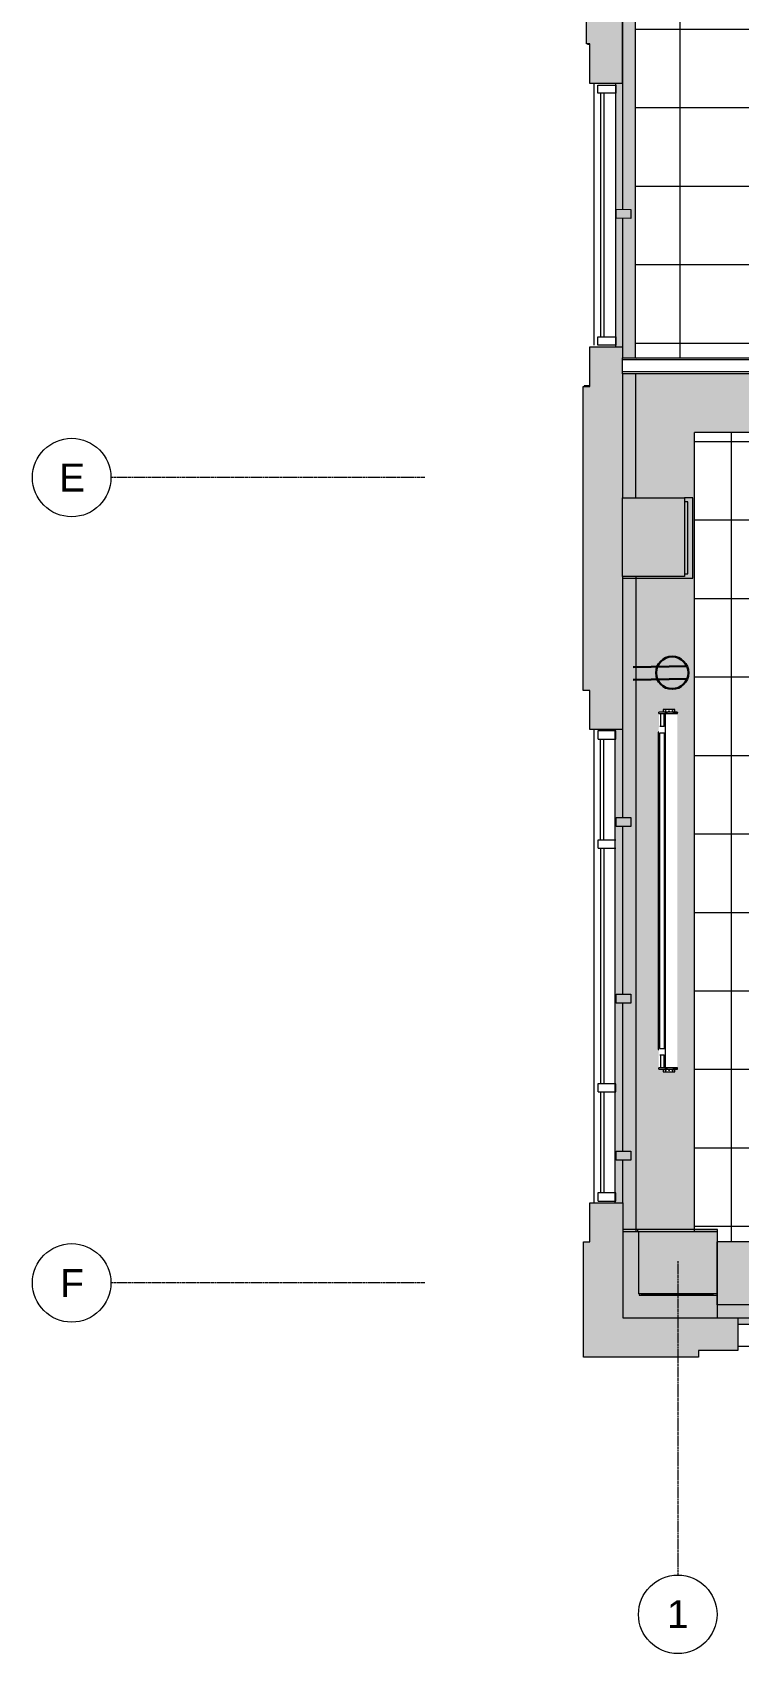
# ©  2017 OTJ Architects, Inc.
# Model space of a CAD drawing. Header units: inches. Extents: x -24 to 3083, y 122 to 13691.
# Drawn here: x 389.3 to 605.2, y 12012.5 to 12508.3 of the extents above; entities that cross this region are included whole.
import ezdxf

# ---------------------------------------------------------------- set-up
doc = ezdxf.new("R2010")
doc.units = ezdxf.units.IN
doc.header["$MEASUREMENT"] = 0
doc.linetypes.add('X2$0$Grid Line 1_2_', pattern=[0.875, 0.5, -0.125, 0.125, -0.125])
for name, color, linetype, lineweight in [('X2$0$A-ANNO-NOTE', 131, 'Continuous', 9), ('X2$0$A-CLNG', 13, 'Continuous', 13), ('X2$0$A-CLNG-PATT', 13, 'Continuous', 13), ('X2$0$A-Cols-Extr', 7, 'Continuous', 9), ('X2$0$A-GLAZ', 151, 'Continuous', 13), ('X2$0$A-WALL', 113, 'Continuous', 13), ('X2$0$A-Wall-Extr', 7, 'Continuous', 9), ('X2$0$A-WALL-PATT', 111, 'Continuous', 13), ('X2$0$E-ELEC-FIXT', 91, 'Continuous', 9), ('X2$0$I-WALL', 2, 'Continuous', 9), ('X2$0$Plaza America_Tower 1_2nd Floor -REVIT_dwg', 8, 'Continuous', 9), ('X2$0$Q-SPCQ', 91, 'Continuous', 9), ('X2$0$S-COLS', 52, 'Continuous', 13), ('X2$0$S-GRID', 1, 'Continuous', 9), ('X2$0$S-GRID-IDEN', 1, 'Continuous', 9)]:
    doc.layers.add(name, color=color, linetype=linetype, lineweight=lineweight)
doc.styles.add('X2$0$Swis721 Lt BT', font='swissl.ttf', dxfattribs={"height": 8.514638})
pattern_1 = [(0, (0, 0), (30.72, 7.68), [1.267, -21.773, 1.267, -21.773, -122.88]), (0, (0, 0), (30.72, 7.68), [-46.08, 1.267, -44.813, 1.267, -21.773, -53.76]), (0, (0, 0), (30.72, 7.68), [-115.2, 1.267, -14.093, 1.267, -37.133]), (120, (11.52, 3.84), (-22.0110751, 22.7643004), [1.267, -21.773, 1.267, -21.773, -122.88]), (120, (11.52, 3.84), (-22.0110751, 22.7643004), [-46.08, 1.267, -44.813, 1.267, -21.773, -53.76]), (120, (11.52, 3.84), (-22.0110751, 22.7643004), [-115.2, 1.267, -14.093, 1.267, -37.133]), (240, (15.36, 19.2), (-8.7089249, -30.4443004), [1.267, -21.773, 1.267, -21.773, -122.88]), (240, (15.36, 19.2), (-8.7089249, -30.4443004), [-46.08, 1.267, -44.813, 1.267, -21.773, -53.76]), (240, (15.36, 19.2), (-8.7089249, -30.4443004), [-115.2, 1.267, -14.093, 1.267, -37.133])]

# ---------------------------------------------------------------- blocks, each defined once
blk = doc.blocks.new('X2$0$PS - Duplex - Duplex-4172790-FIRST FLOOR')
at = {"layer": 'X2$0$E-ELEC-FIXT'}
for p, q in [((1.375, 2.25), (-1.375, 2.25)), ((-1.375, 2.25), (-1.375, -2.25)), ((1.375, -2.25), (1.375, 2.25)), ((-1.375, -2.25), (1.375, -2.25))]:
    blk.add_line(p, q, dxfattribs=at)
blk = doc.blocks.new('X2$0$Plaza America_Tower 1_2nd Floor -REVIT_dwg-5250115-FIRST FLOOR')
at = {"layer": 'X2$0$A-Cols-Extr', "color": 253}
for p, q in [((25511.32, 12341.42), (25532.8, 12341.42)), ((25530.31, 12342.76), (25531.31, 12342.76))]:
    blk.add_line(p, q, dxfattribs=at)
at = {"layer": 'X2$0$A-Cols-Extr', "color": 253, "flags": 128}
for points in [[(25532.8, 12341.42), (25532.8, 12365.92), (25530.31, 12365.92)], [(25531.31, 12342.76), (25531.31, 12364.76), (25530.31, 12364.76)], [(25540.41, 12142.26), (25515.91, 12142.26), (25515.91, 12141.56)], [(25540.29, 12120.78), (25540.41, 12120.78), (25540.41, 12142.26)], [(25517.07, 12122.56), (25517.07, 12122.27), (25539.07, 12122.27), (25539.07, 12122.56)]]:
    blk.add_lwpolyline(points, dxfattribs=at)
at = {"layer": 'X2$0$A-GLAZ', "color": 253, "lineweight": 9}
for p, q in [((25502.57, 12492.67), (25502.57, 12412.67)), ((25504.57, 12489.67), (25504.57, 12415.17)), ((25505.57, 12489.67), (25505.57, 12415.17)), ((25511.32, 12492.67), (25511.32, 12454.18)), ((25511.32, 12451.43), (25511.32, 12412.17)), ((25502.57, 12295.17), (25502.57, 12150.42)), ((25504.57, 12261.29), (25504.57, 12292.17)), ((25505.57, 12261.29), (25505.57, 12292.17)), ((25511.38, 12214.18), (25511.38, 12265.43)), ((25503.89, 12258.79), (25509.32, 12258.79)), ((25504.57, 12258.79), (25504.57, 12186.79)), ((25505.57, 12258.79), (25505.57, 12186.79)), ((25511.38, 12166.18), (25511.38, 12211.43)), ((25504.57, 12184.29), (25504.57, 12153.42)), ((25505.57, 12184.29), (25505.57, 12153.42)), ((25511.38, 12150.42), (25511.38, 12163.43)), ((25546.57, 12115.17), (25594.58, 12115.17)), ((25691.32, 12106.42), (25546.57, 12106.42))]:
    blk.add_line(p, q, dxfattribs=at)
at = {"layer": 'X2$0$A-GLAZ', "color": 253, "lineweight": 9, "flags": 128}
for points in [[(25509.32, 12489.67), (25503.82, 12489.67), (25503.82, 12492.17), (25509.32, 12492.17)], [(25503.82, 12412.67), (25503.82, 12415.17), (25509.32, 12415.17), (25509.32, 12412.67)]]:
    blk.add_lwpolyline(points, close=True, dxfattribs=at)
for points in [[(25511.38, 12268.18), (25511.38, 12295.17), (25511.32, 12295.17)], [(25503.89, 12292.17), (25509.32, 12292.17), (25509.32, 12294.67), (25503.82, 12294.67), (25503.82, 12292.17)], [(25509.32, 12261.29), (25503.82, 12261.29), (25503.82, 12258.79)], [(25503.89, 12184.29), (25509.32, 12184.29), (25509.32, 12186.79), (25503.82, 12186.79), (25503.82, 12184.29)], [(25503.89, 12150.92), (25509.32, 12150.92), (25509.32, 12153.42), (25503.82, 12153.42), (25503.82, 12150.92)]]:
    blk.add_lwpolyline(points, dxfattribs=at)
at = {"layer": 'X2$0$A-Wall-Extr', "color": 253}
blk.add_line((25511.32, 12492.67), (25511.32, 12552.67), dxfattribs=at)
at = {"layer": 'X2$0$A-Wall-Extr', "color": 253, "flags": 128}
for points in [[(25501.32, 12504.67), (25500.58, 12504.67), (25500.58, 12504.83)], [(25500.58, 12504.83), (25500.58, 12504.67), (25501.32, 12504.67)], [(25501.32, 12400.17), (25499.57, 12400.17), (25499.57, 12400.01)], [(25501.32, 12400.17), (25499.57, 12400.17), (25499.57, 12400.01)], [(25511.32, 12341.42), (25532.8, 12341.42), (25532.8, 12365.92), (25530.31, 12365.92)], [(25540.41, 12115.17), (25540.41, 12142.26), (25511.38, 12142.26)], [(25540.41, 12115.17), (25540.41, 12142.26), (25511.38, 12142.26)]]:
    blk.add_lwpolyline(points, dxfattribs=at)
blk = doc.blocks.new('X2$0$Concrete-Rectangular-Column - 19 X 24-5195709-FIRST FLOOR')
at = {"layer": 'X2$0$S-COLS', "lineweight": 9}
blk.add_hatch(color=7, dxfattribs=at).paths.add_polyline_path([(-5.74, -12), (9.5, -12), (9.5, 12), (-9.5, 12), (-9.5, -12)], flags=0)
at = {"layer": 'X2$0$S-COLS', "color": 8, "lineweight": 20}
for p, q in [((-9.5, 12), (9.5, 12)), ((-9.5, -12), (-9.5, 12)), ((9.5, 12), (9.5, -12)), ((9.5, -12), (-9.5, -12))]:
    blk.add_line(p, q, dxfattribs=at)
blk = doc.blocks.new('X2$0$ElectricScreen_Contour-Electrol_HDTV-Format_Dalite - Parametric-V7-FIRST FLOOR')
at = {"layer": 'X2$0$Q-SPCQ'}
for p, q in [((-64.96, 0.93), (-64.96, 0.93)), ((-64.96, 0.76), (-64.96, 0.75)), ((-64.96, 0.75), (-64.96, -0.9)), ((-64.89, 1), (-64.58, 1)), ((-64.58, -1.15), (-64.58, 1)), ((-60.58, 0.48), (-64.58, 0.48)), ((-64.58, 0.33), (-60.58, 0.33)), ((-60.58, 0.69), (-60.58, -0.69)), ((-58.93, 1.13), (-58.93, 0.93)), ((38.16, 1.13), (-58.93, 1.13)), ((37.82, 0.73), (-58.58, 0.73)), ((-58.58, 0.73), (-58.58, -0.73)), ((37.82, -0.73), (37.82, 0.73)), ((38.16, 0.93), (38.16, 1.13)), ((39.82, -0.69), (39.82, 0.69)), ((43.82, 0.48), (39.82, 0.48)), ((39.82, 0.33), (43.82, 0.33)), ((43.82, 1), (43.82, -1.15)), ((43.82, 1), (44.13, 1)), ((44.2, -0.9), (44.2, 0.75)), ((-65.77, -0.33), (-65.77, -3.99)), ((-64.96, -0.33), (-65.77, -0.33)), ((-65.77, -3.99), (-64.96, -3.99)), ((-64.96, -0.9), (-64.96, -0.93)), ((-64.96, -0.93), (-64.96, -0.9)), ((-64.96, -1.68), (-64.96, -0.9)), ((-64.96, -0.93), (-64.96, -1.01)), ((-64.96, -1.01), (-64.96, -0.93)), ((-64.96, -1.01), (-64.96, -1.24)), ((-64.96, -1.24), (-64.96, -1.01)), ((-64.96, -1.24), (-64.96, -1.43)), ((-64.96, -1.43), (-64.96, -1.24)), ((-64.96, -1.43), (-64.96, -1.68)), ((-64.96, -1.68), (-64.96, -1.43)), ((-64.96, -1.68), (-64.96, -3.29)), ((-64.96, -3.29), (-64.96, -3.5)), ((-64.96, -3.5), (-64.96, -3.29)), ((-64.96, -4.41), (-64.96, -3.29)), ((-64.96, -3.5), (-64.96, -3.68)), ((-64.96, -3.68), (-64.96, -3.5)), ((-64.96, -3.68), (-64.96, -3.83)), ((-64.96, -3.83), (-64.96, -3.68)), ((-64.96, -3.83), (-64.96, -3.99)), ((-64.96, -3.99), (-64.96, -3.83)), ((-64.96, -3.99), (-64.96, -4.14)), ((-64.96, -4.14), (-64.96, -3.99)), ((-64.96, -4.14), (-64.96, -4.28)), ((-64.96, -4.28), (-64.96, -4.14)), ((-64.96, -4.28), (-64.96, -4.34)), ((-64.96, -4.34), (-64.96, -4.28)), ((-64.96, -4.34), (-64.96, -4.42)), ((-64.96, -4.42), (-64.96, -4.34)), ((-64.96, -4.5), (-64.96, -4.41)), ((-64.96, -4.43), (-64.96, -4.41)), ((-64.96, -4.42), (-64.96, -4.47)), ((-64.96, -4.47), (-64.96, -4.42)), ((-64.96, -4.44), (-64.96, -4.43)), ((-64.96, -4.46), (-64.96, -4.44)), ((-64.96, -4.48), (-64.96, -4.46)), ((-64.96, -4.47), (-64.96, -4.5)), ((-64.96, -4.5), (-64.96, -4.47)), ((-64.96, -4.49), (-64.96, -4.48)), ((-64.96, -4.5), (-64.96, -4.49)), ((-64.96, -4.5), (-64.93, -4.5)), ((-64.96, -4.5), (-64.96, -4.5)), ((-64.96, -4.5), (-64.96, -4.5)), ((-64.96, -4.5), (-64.96, -4.5)), ((-64.96, -4.5), (-64.96, -4.5)), ((-64.96, -4.68), (-64.96, -4.68)), ((-64.93, -1.14), (-64.93, -1.65)), ((-64.93, -3.29), (-64.93, -4.72)), ((-64.89, -1.15), (-64.58, -1.15)), ((-64.89, -4.75), (-64.58, -4.75)), ((-64.58, -0.63), (-60.58, -0.63)), ((-64.58, -1.12), (43.82, -1.12)), ((-64.58, -1.14), (-64.58, -1.2)), ((-64.58, -1.17), (-64.58, -1.15)), ((-64.58, -1.23), (-64.58, -1.17)), ((-64.58, -1.38), (-64.58, -1.23)), ((-64.58, -1.51), (-64.58, -1.38)), ((-64.58, -1.68), (-64.58, -1.51)), ((-64.58, -3.29), (-64.58, -1.68)), ((-64.58, -3.54), (-64.58, -3.29)), ((-64.58, -3.76), (-64.58, -3.54)), ((-64.58, -3.95), (-64.58, -3.76)), ((-64.58, -4.14), (-64.58, -3.95)), ((-64.58, -4.31), (-64.58, -4.14)), ((-64.58, -4.49), (-64.58, -4.31)), ((-64.58, -4.56), (-64.58, -4.49)), ((-64.58, -4.65), (-64.58, -4.56)), ((-64.58, -4.71), (-64.58, -4.65)), ((-64.58, -4.75), (-64.58, -4.71)), ((-64.58, -4.71), (-64.58, -4.72)), ((-64.58, -4.75), (-64.58, -4.73)), ((-64.58, -4.75), (-64.58, -4.75)), ((-64.58, -4.75), (-64.58, -4.75)), ((-58.58, -0.73), (37.82, -0.73)), ((39.82, -0.63), (43.82, -0.63)), ((43.82, -1.2), (43.82, -1.14)), ((43.82, -1.15), (43.82, -1.17)), ((43.82, -1.15), (44.13, -1.15)), ((43.82, -1.17), (43.82, -1.23)), ((43.82, -1.23), (43.82, -1.38)), ((43.82, -1.38), (43.82, -1.51)), ((43.82, -1.51), (43.82, -1.68)), ((43.82, -1.68), (43.82, -3.29)), ((43.82, -3.29), (43.82, -3.54)), ((43.82, -3.54), (43.82, -3.76)), ((43.82, -3.76), (43.82, -3.95)), ((43.82, -3.95), (43.82, -4.14)), ((43.82, -4.14), (43.82, -4.31)), ((43.82, -4.31), (43.82, -4.49)), ((43.82, -4.49), (43.82, -4.56)), ((43.82, -4.56), (43.82, -4.65)), ((43.82, -4.65), (43.82, -4.71)), ((43.82, -4.71), (43.82, -4.75)), ((43.82, -4.72), (43.82, -4.71)), ((43.82, -4.73), (43.82, -4.75)), ((43.82, -4.75), (44.13, -4.75)), ((43.82, -4.75), (43.82, -4.75)), ((43.82, -4.75), (43.82, -4.75)), ((44.16, -1.65), (44.16, -1.14)), ((44.16, -4.72), (44.16, -3.29)), ((44.16, -4.5), (44.2, -4.5)), ((45.01, -0.33), (44.2, -0.33)), ((44.2, -0.93), (44.2, -0.9)), ((44.2, -0.9), (44.2, -1.68)), ((44.2, -0.9), (44.2, -0.93)), ((44.2, -1.01), (44.2, -0.93)), ((44.2, -0.93), (44.2, -1.01)), ((44.2, -1.24), (44.2, -1.01)), ((44.2, -1.01), (44.2, -1.24)), ((44.2, -1.43), (44.2, -1.24)), ((44.2, -1.24), (44.2, -1.43)), ((44.2, -1.68), (44.2, -1.43)), ((44.2, -1.43), (44.2, -1.68)), ((44.2, -3.29), (44.2, -1.68)), ((44.2, -3.5), (44.2, -3.29)), ((44.2, -3.29), (44.2, -4.41)), ((44.2, -3.29), (44.2, -3.5)), ((44.2, -3.68), (44.2, -3.5)), ((44.2, -3.5), (44.2, -3.68)), ((44.2, -3.83), (44.2, -3.68)), ((44.2, -3.68), (44.2, -3.83)), ((44.2, -3.99), (44.2, -3.83)), ((44.2, -3.83), (44.2, -3.99)), ((44.2, -3.99), (45.01, -3.99)), ((44.2, -4.14), (44.2, -3.99)), ((44.2, -3.99), (44.2, -4.14)), ((44.2, -4.28), (44.2, -4.14)), ((44.2, -4.14), (44.2, -4.28)), ((44.2, -4.34), (44.2, -4.28)), ((44.2, -4.28), (44.2, -4.34)), ((44.2, -4.42), (44.2, -4.34)), ((44.2, -4.34), (44.2, -4.42)), ((44.2, -4.41), (44.2, -4.5)), ((44.2, -4.41), (44.2, -4.43)), ((44.2, -4.47), (44.2, -4.42)), ((44.2, -4.42), (44.2, -4.47)), ((44.2, -4.43), (44.2, -4.44)), ((44.2, -4.44), (44.2, -4.46)), ((44.2, -4.46), (44.2, -4.48)), ((44.2, -4.5), (44.2, -4.47)), ((44.2, -4.47), (44.2, -4.5)), ((44.2, -4.48), (44.2, -4.49)), ((44.2, -4.49), (44.2, -4.5)), ((44.2, -4.5), (44.2, -4.5)), ((44.2, -4.5), (44.2, -4.5)), ((44.2, -4.5), (44.2, -4.5)), ((44.2, -4.5), (44.2, -4.5)), ((44.2, -4.68), (44.2, -4.68)), ((45.01, -3.99), (45.01, -0.33))]:
    blk.add_line(p, q, dxfattribs=at)
at = {"layer": 'X2$0$Q-SPCQ', "flags": 128}
for points in [[(-64.96, 0.92), (-64.96, 0.92), (-64.96, 0.91), (-64.96, 0.91), (-64.96, 0.91)], [(-64.96, 0.92), (-64.96, 0.92), (-64.96, 0.92), (-64.96, 0.92), (-64.96, 0.92)], [(-64.96, 0.91), (-64.96, 0.9), (-64.96, 0.9), (-64.96, 0.89), (-64.96, 0.89), (-64.96, 0.88)], [(-64.96, 0.88), (-64.96, 0.88), (-64.96, 0.87), (-64.96, 0.86), (-64.96, 0.86), (-64.96, 0.85)], [(-64.96, 0.85), (-64.96, 0.84), (-64.96, 0.84), (-64.96, 0.83), (-64.96, 0.82), (-64.96, 0.81)], [(-64.96, 0.81), (-64.96, 0.8), (-64.96, 0.79), (-64.96, 0.79), (-64.96, 0.78), (-64.96, 0.77), (-64.96, 0.76)], [(44.2, 0.91), (44.2, 0.91), (44.2, 0.91), (44.2, 0.92), (44.2, 0.92)], [(44.2, 0.92), (44.2, 0.92), (44.2, 0.92), (44.2, 0.92), (44.2, 0.92)], [(44.2, 0.88), (44.2, 0.89), (44.2, 0.89), (44.2, 0.9), (44.2, 0.9), (44.2, 0.91)], [(44.2, 0.85), (44.2, 0.86), (44.2, 0.87), (44.2, 0.87), (44.2, 0.88), (44.2, 0.88)], [(44.2, 0.81), (44.2, 0.82), (44.2, 0.83), (44.2, 0.84), (44.2, 0.85), (44.2, 0.85)], [(44.2, 0.76), (44.2, 0.77), (44.2, 0.78), (44.2, 0.79), (44.2, 0.8), (44.2, 0.81), (44.2, 0.81)], [(44.2, 0.75), (44.2, 0.76), (44.2, 0.76)], [(-64.96, -3.53), (-64.96, -3.48), (-64.96, -3.42), (-64.96, -3.36), (-64.96, -3.31), (-64.96, -3.29)], [(-64.96, -3.74), (-64.96, -3.68), (-64.96, -3.63), (-64.96, -3.58), (-64.96, -3.53)], [(-64.96, -3.91), (-64.96, -3.86), (-64.96, -3.81), (-64.96, -3.76), (-64.96, -3.74)], [(-64.96, -4.1), (-64.96, -4.05), (-64.96, -4), (-64.96, -3.95), (-64.96, -3.91)], [(-64.96, -4.26), (-64.96, -4.22), (-64.96, -4.18), (-64.96, -4.13), (-64.96, -4.1)], [(-64.96, -4.43), (-64.96, -4.4), (-64.96, -4.36), (-64.96, -4.32), (-64.96, -4.29), (-64.96, -4.26)], [(-64.96, -4.41), (-64.96, -4.42), (-64.96, -4.43), (-64.96, -4.44), (-64.96, -4.45), (-64.96, -4.46)], [(-64.96, -4.5), (-64.96, -4.47), (-64.96, -4.44), (-64.96, -4.43)], [(-64.96, -4.46), (-64.96, -4.47), (-64.96, -4.48), (-64.96, -4.49), (-64.96, -4.5), (-64.96, -4.5)], [(-64.96, -4.5), (-64.96, -4.51), (-64.96, -4.52), (-64.96, -4.53), (-64.96, -4.54), (-64.96, -4.55), (-64.96, -4.56)], [(-64.96, -4.59), (-64.96, -4.57), (-64.96, -4.54), (-64.96, -4.52), (-64.96, -4.5)], [(-64.96, -4.56), (-64.96, -4.57), (-64.96, -4.58), (-64.96, -4.58), (-64.96, -4.59), (-64.96, -4.6), (-64.96, -4.6)], [(-64.96, -4.64), (-64.96, -4.63), (-64.96, -4.61), (-64.96, -4.59), (-64.96, -4.59)], [(-64.96, -4.6), (-64.96, -4.61), (-64.96, -4.62), (-64.96, -4.62), (-64.96, -4.63), (-64.96, -4.63)], [(-64.96, -4.63), (-64.96, -4.64), (-64.96, -4.65), (-64.96, -4.65), (-64.96, -4.66), (-64.96, -4.66), (-64.96, -4.66)], [(-64.96, -4.68), (-64.96, -4.67), (-64.96, -4.66), (-64.96, -4.65), (-64.96, -4.64)], [(-64.96, -4.66), (-64.96, -4.66), (-64.96, -4.67), (-64.96, -4.67), (-64.96, -4.67), (-64.96, -4.68), (-64.96, -4.68)], [(-64.96, -4.68), (-64.96, -4.68), (-64.96, -4.68), (-64.96, -4.68)], [(-64.96, -4.68), (-64.96, -4.68), (-64.96, -4.68), (-64.96, -4.68)], [(-64.89, -4.75), (-64.89, -4.75), (-64.89, -4.75), (-64.89, -4.75), (-64.9, -4.75), (-64.9, -4.75), (-64.9, -4.75), (-64.91, -4.75), (-64.91, -4.75), (-64.91, -4.75), (-64.91, -4.75), (-64.92, -4.75), (-64.92, -4.75), (-64.92, -4.75), (-64.92, -4.74), (-64.93, -4.74), (-64.93, -4.74), (-64.93, -4.74), (-64.93, -4.74), (-64.93, -4.74), (-64.94, -4.73), (-64.94, -4.73), (-64.94, -4.73), (-64.94, -4.73), (-64.94, -4.72), (-64.95, -4.72), (-64.95, -4.72), (-64.95, -4.72), (-64.95, -4.71), (-64.95, -4.71), (-64.95, -4.71), (-64.95, -4.71), (-64.95, -4.7), (-64.95, -4.7), (-64.96, -4.7), (-64.96, -4.7), (-64.96, -4.69), (-64.96, -4.69), (-64.96, -4.69)], [(44.2, -4.68), (44.2, -4.69), (44.2, -4.69), (44.2, -4.69), (44.19, -4.7), (44.19, -4.7), (44.19, -4.7), (44.19, -4.7), (44.19, -4.71), (44.19, -4.71), (44.19, -4.71), (44.19, -4.71), (44.19, -4.72), (44.19, -4.72), (44.18, -4.72), (44.18, -4.72), (44.18, -4.73), (44.18, -4.73), (44.18, -4.73), (44.18, -4.73), (44.17, -4.73), (44.17, -4.74), (44.17, -4.74), (44.17, -4.74), (44.17, -4.74), (44.16, -4.74), (44.16, -4.74), (44.16, -4.75), (44.16, -4.75), (44.15, -4.75), (44.15, -4.75), (44.15, -4.75), (44.15, -4.75), (44.14, -4.75), (44.14, -4.75), (44.14, -4.75), (44.13, -4.75), (44.13, -4.75), (44.13, -4.75), (44.13, -4.75), (44.13, -4.75)], [(44.2, -3.29), (44.2, -3.34), (44.2, -3.4), (44.2, -3.45), (44.2, -3.51), (44.2, -3.53)], [(44.2, -3.53), (44.2, -3.59), (44.2, -3.64), (44.2, -3.69), (44.2, -3.74)], [(44.2, -3.74), (44.2, -3.79), (44.2, -3.84), (44.2, -3.89), (44.2, -3.91)], [(44.2, -3.91), (44.2, -3.96), (44.2, -4.01), (44.2, -4.06), (44.2, -4.1)], [(44.2, -4.1), (44.2, -4.14), (44.2, -4.19), (44.2, -4.23), (44.2, -4.26)], [(44.2, -4.26), (44.2, -4.3), (44.2, -4.34), (44.2, -4.37), (44.2, -4.41), (44.2, -4.43)], [(44.2, -4.46), (44.2, -4.45), (44.2, -4.44), (44.2, -4.43), (44.2, -4.42), (44.2, -4.41)], [(44.2, -4.43), (44.2, -4.46), (44.2, -4.49), (44.2, -4.5)], [(44.2, -4.5), (44.2, -4.49), (44.2, -4.48), (44.2, -4.47), (44.2, -4.46), (44.2, -4.46)], [(44.2, -4.56), (44.2, -4.55), (44.2, -4.54), (44.2, -4.53), (44.2, -4.52), (44.2, -4.51), (44.2, -4.5)], [(44.2, -4.5), (44.2, -4.52), (44.2, -4.55), (44.2, -4.57), (44.2, -4.59)], [(44.2, -4.6), (44.2, -4.59), (44.2, -4.59), (44.2, -4.58), (44.2, -4.57), (44.2, -4.56), (44.2, -4.56)], [(44.2, -4.59), (44.2, -4.61), (44.2, -4.62), (44.2, -4.64), (44.2, -4.64)], [(44.2, -4.63), (44.2, -4.63), (44.2, -4.62), (44.2, -4.61), (44.2, -4.61), (44.2, -4.6)], [(44.2, -4.66), (44.2, -4.66), (44.2, -4.65), (44.2, -4.65), (44.2, -4.64), (44.2, -4.63), (44.2, -4.63)], [(44.2, -4.64), (44.2, -4.65), (44.2, -4.67), (44.2, -4.67), (44.2, -4.68)], [(44.2, -4.68), (44.2, -4.68), (44.2, -4.67), (44.2, -4.67), (44.2, -4.67), (44.2, -4.66), (44.2, -4.66)], [(44.2, -4.68), (44.2, -4.68), (44.2, -4.68), (44.2, -4.68), (44.2, -4.68)], [(44.2, -4.68), (44.2, -4.68), (44.2, -4.68), (44.2, -4.68)]]:
    blk.add_lwpolyline(points, dxfattribs=at)
at = {"layer": 'X2$0$Q-SPCQ'}
for centre, radius, start, end in [((-65.34, -1.09), 0.151, 0, 180), ((-65.34, -1.09), 0.151, 180, 360), ((-65.34, -3.24), 0.151, 0, 180), ((-65.34, -3.24), 0.151, 180, 360), ((-65.1, -2.16), 0.21, 45, 180), ((-65.1, -2.16), 0.21, 180, 315), ((44.34, -2.16), 0.21, 360, 135), ((44.34, -2.16), 0.21, 225, 360), ((44.58, -1.09), 0.151, 360, 180), ((44.58, -1.09), 0.151, 180, 360), ((44.58, -3.24), 0.151, 360, 180), ((44.58, -3.24), 0.151, 180, 360)]:
    blk.add_arc(centre, radius, start, end, dxfattribs=at)
for points in [[(-64.96, 0.93), (-64.96, 0.93), (-64.96, 0.94), (-64.95, 0.95), (-64.95, 0.96), (-64.94, 0.97), (-64.94, 0.98), (-64.93, 0.98), (-64.92, 0.99), (-64.91, 0.99), (-64.9, 0.99), (-64.89, 1), (-64.89, 1)], [(44.13, 1), (44.13, 1), (44.14, 0.99), (44.15, 0.99), (44.16, 0.99), (44.17, 0.98), (44.18, 0.98), (44.18, 0.97), (44.19, 0.96), (44.19, 0.95), (44.19, 0.94), (44.2, 0.93), (44.2, 0.93)], [(-64.96, -1.08), (-64.96, -1.08), (-64.96, -1.09), (-64.95, -1.1), (-64.95, -1.11), (-64.94, -1.12), (-64.94, -1.13), (-64.93, -1.13), (-64.92, -1.14), (-64.91, -1.14), (-64.9, -1.15), (-64.89, -1.15), (-64.89, -1.15)], [(44.13, -1.15), (44.13, -1.15), (44.14, -1.15), (44.15, -1.14), (44.16, -1.14), (44.17, -1.13), (44.18, -1.13), (44.18, -1.12), (44.19, -1.11), (44.19, -1.1), (44.19, -1.09), (44.2, -1.08), (44.2, -1.08)]]:
    blk.add_open_spline(points, degree=3, knots=[0, 0, 0, 0, 0.166667, 0.25, 0.333333, 0.416667, 0.5, 0.583333, 0.666667, 0.75, 0.833333, 1, 1, 1, 1], dxfattribs=at)
blk = doc.blocks.new('X2$0$Grid - Grid Head - Circle-50561-FIRST FLOOR')
at = {"layer": 'X2$0$S-GRID-IDEN'}
blk.add_circle((0, 0), 0.125, dxfattribs=at)
blk = doc.blocks.new('X2')
at = {"layer": 'X2$0$A-CLNG-PATT'}
h = blk.add_hatch(dxfattribs=at)
h.set_pattern_fill('FP2_63', color=256, style=0, pattern_type=2)
h.set_pattern_definition([(0, (0, 0), (15.36, 3.84), [1.267, -10.253, 1.267, -10.253, -61.44]), (0, (0, 0), (15.36, 3.84), [-23.04, 1.267, -21.773, 1.267, -10.253, -26.88]), (0, (0, 0), (15.36, 3.84), [-57.6, 1.267, -6.413, 1.267, -17.933]), (120, (5.76, 1.92), (-11.00553755, 11.3821502), [1.267, -10.253, 1.267, -10.253, -61.44]), (120, (5.76, 1.92), (-11.00553755, 11.3821502), [-23.04, 1.267, -21.773, 1.267, -10.253, -26.88]), (120, (5.76, 1.92), (-11.00553755, 11.3821502), [-57.6, 1.267, -6.413, 1.267, -17.933]), (240, (7.68, 9.6), (-4.35446245, -15.2221502), [1.267, -10.253, 1.267, -10.253, -61.44]), (240, (7.68, 9.6), (-4.35446245, -15.2221502), [-23.04, 1.267, -21.773, 1.267, -10.253, -26.88]), (240, (7.68, 9.6), (-4.35446245, -15.2221502), [-57.6, 1.267, -6.413, 1.267, -17.933])])
h.paths.add_polyline_path([(25691.32, 12113.17), (25691.32, 12115.17), (25694.33, 12115.17), (25694.33, 12119.17), (25540.29, 12119.17), (25540.31, 12115.17), (25546.57, 12115.17), (25546.57, 12113.17), (25641.98, 12113.17)], flags=0)
h.paths.add_polyline_path([(27572.06, 12113.17), (27652.06, 12113.17), (27652.06, 12120.17), (27551.48, 12120.17), (27551.48, 12116.17), (27572.06, 12116.17)], flags=0)
h.paths.add_polyline_path([(27727.85, 12113.17), (27857.06, 12113.17), (27857.06, 12116.17), (27863.43, 12116.17), (27863.43, 12120.17), (27712.06, 12120.17), (27712.06, 12113.17)], flags=0)
h.paths.add_polyline_path([(25902.15, 12113.17), (26071.82, 12113.17), (26071.82, 12115.17), (26092.64, 12115.17), (26092.64, 12119.17), (25871.64, 12119.17), (25871.64, 12115.17), (25891.98, 12115.17), (25891.98, 12113.17), (25892.28, 12113.17)], flags=0)
h.paths.add_polyline_path([(26371.98, 12113.17), (26451.31, 12113.17), (26451.31, 12116.42), (26456.31, 12116.42), (26456.31, 12119.17), (26351.64, 12119.17), (26351.64, 12115.17), (26371.98, 12115.17)], flags=0)
h.paths.add_polyline_path([(27031.65, 12113.17), (27031.65, 12116.17), (27052.47, 12116.17), (27052.47, 12120.17), (26946.47, 12120.17), (26946.47, 12116.23), (26951.31, 12116.23), (26951.31, 12113.17), (26954.78, 12113.17)], flags=0)
h.paths.add_polyline_path([(25751.48, 12113.17), (25831.82, 12113.17), (25831.82, 12115.17), (25852.64, 12115.17), (25852.64, 12119.17), (25751.48, 12119.17), (25751.48, 12115.17)], flags=0)
h.paths.add_polyline_path([(26160.01, 12113.17), (26311.82, 12113.17), (26311.82, 12115.17), (26332.64, 12115.17), (26332.64, 12119.17), (26164.26, 12119.17), (26164.26, 12113.24), (26159.38, 12113.24), (26159.38, 12119.17), (26111.64, 12119.17), (26111.64, 12115.17), (26131.98, 12115.17), (26131.98, 12113.17), (26159.38, 12113.17)], flags=0)
h.paths.add_polyline_path([(27271.65, 12113.21), (27271.65, 12116.17), (27292.23, 12116.17), (27292.2, 12120.17), (27194.18, 12120.17), (27194.18, 12113.28), (27189.3, 12113.28), (27189.3, 12120.17), (27087.81, 12120.17), (27087.81, 12116.17), (27091.81, 12116.17), (27091.81, 12113.21), (27206.38, 12113.21)], flags=0)
h.paths.add_polyline_path([(27380.2, 12113.21), (27516.01, 12113.21), (27516.01, 12120.17), (27311.23, 12120.17), (27311.23, 12116.17), (27331.81, 12116.17), (27331.81, 12113.21)], flags=0)
h.paths.add_polyline_path([(27707.81, 12116.17), (27707.81, 12120.17), (27656.31, 12120.17), (27656.31, 12116.17), (27698.4, 12116.17)], flags=0)
h.paths.add_polyline_path([(27524.06, 12116.17), (27532.48, 12116.17), (27532.48, 12120.17), (27520.26, 12120.17), (27520.26, 12116.17)], flags=0)
h.paths.add_polyline_path([(27082.93, 12116.17), (27082.93, 12120.17), (27071.47, 12120.17), (27071.47, 12116.17), (27079.65, 12116.17)], flags=0)
h.paths.add_polyline_path([(27892.05, 12141.26), (27892.05, 12150.42), (27894.55, 12150.42), (27894.55, 12295.1), (27892.3, 12295.1), (27892.3, 12337.45), (27888.3, 12337.45), (27888.3, 12141.26), (27892.04, 12141.26)], flags=0)
h.paths.add_polyline_path([(25515.38, 12141.56), (25515.38, 12341.92), (25511.32, 12341.92), (25511.31, 12295.17), (25509.06, 12295.17), (25509.06, 12150.42), (25511.38, 12150.42), (25511.38, 12141.56)], flags=0)
h.paths.add_polyline_path([(27888.08, 12365.35), (27892.31, 12365.35), (27892.32, 12412.17), (27894.57, 12412.17), (27894.57, 12492.67), (27892.32, 12492.67), (27892.32, 12552.67), (27894.3, 12552.67), (27894.3, 12633.17), (27892.05, 12633.17), (27892.02, 12641.67), (27888.05, 12641.67), (27888.05, 12365.35)], flags=0)
h.paths.add_polyline_path([(25511.32, 12365.92), (25515.32, 12365.92), (25515.32, 12403.92), (25511.32, 12403.92), (25511.32, 12385.92)], flags=0)
h.paths.add_polyline_path([(25511.32, 12408.79), (25515.32, 12408.79), (25515.32, 12512.67), (25511.32, 12512.67), (25511.31, 12492.67), (25509.32, 12492.67), (25509.32, 12412.17), (25511.32, 12412.17), (25511.32, 12408.79)], flags=0)
h.paths.add_polyline_path([(27888.05, 12688.92), (27892.05, 12688.92), (27892.05, 12711.17), (27894.18, 12711.17), (27894.18, 12791.83), (27892.3, 12791.83), (27892.3, 12844.17), (27888.05, 12844.17), (27888.05, 12689.78)], flags=0)
h.paths.add_polyline_path([(27892.21, 12849.04), (27892.3, 12849.04), (27892.32, 12852.67), (27894.3, 12852.67), (27894.3, 12933.17), (27892.05, 12933.17), (27892.05, 12959.85), (27888.05, 12959.85), (27888.05, 12849.04), (27888.31, 12849.04)], flags=0)
h = blk.add_hatch(dxfattribs=at)
h.set_pattern_fill('FP2_53', color=256, style=0, pattern_type=2)
h.set_pattern_definition([(270, (25619.32, 12509.293), (-24, -1e-15), []), (180, (25619.32, 12509.293), (3e-15, 24), [])])
h.paths.add_polyline_path([(25533.38, 12408.79), (25707.38, 12408.79), (25707.38, 12633.17), (25523.32, 12633.17), (25523.32, 12512.67), (25515.32, 12512.67), (25515.32, 12408.79)], flags=0)
h = blk.add_hatch(dxfattribs=at)
h.set_pattern_fill('FP2_1', color=256, style=0, pattern_type=2)
h.set_pattern_definition(pattern_1)
h.paths.add_polyline_path([(25694.33, 12119.17), (25694.33, 12138.4), (25540.31, 12138.4), (25540.31, 12119.17), (25641.98, 12119.17)], flags=0)
h.paths.add_polyline_path([(26192.86, 12119.17), (26332.64, 12119.17), (26332.64, 12138.4), (26192.86, 12138.4), (26192.86, 12428.38), (26438.31, 12463.2), (26438.31, 12138.4), (26351.64, 12138.4), (26351.64, 12119.17), (26456.31, 12119.17), (26456.31, 12483.93), (26192.13, 12446.45), (26192.13, 12475.51), (26164.13, 12475.51), (26164.13, 12474.26), (26159.88, 12474.26), (26159.88, 12475.51), (26136.13, 12475.51), (26136.13, 12438.51), (25892.28, 12403.92), (25891.11, 12403.92), (25891.11, 12441.66), (25865.24, 12441.66), (25865.24, 12440.41), (25860.99, 12440.41), (25860.99, 12441.66), (25835.11, 12441.66), (25835.11, 12403.92), (25515.32, 12403.92), (25515.32, 12365.92), (25530.31, 12365.92), (25530.31, 12341.92), (25515.38, 12341.92), (25515.38, 12141.56), (25533.38, 12141.56), (25533.38, 12385.92), (25835.11, 12385.92), (25835.11, 12138.4), (25751.48, 12138.4), (25751.48, 12119.17), (25852.64, 12119.17), (25852.64, 12136.23), (25860.99, 12136.23), (25860.99, 12137.23), (25865.24, 12137.23), (25865.24, 12136.23), (25871.64, 12136.23), (25871.64, 12119.17), (26092.64, 12119.17), (26092.64, 12138.4), (25892.28, 12138.4), (25892.28, 12385.74), (26131.25, 12419.64), (26131.25, 12138.4), (26111.64, 12138.4), (26111.64, 12119.17), (26159.38, 12119.17), (26159.38, 12136.17), (26159.88, 12136.17), (26159.88, 12137.42), (26164.13, 12137.42), (26164.13, 12136.17), (26164.26, 12136.17), (26164.26, 12119.17)], flags=0)
h.paths.add_polyline_path([(25931.71, 12129.59), (25932.07, 12128.7), (25932.2, 12128.69), (25932.27, 12128.76), (25932.29, 12128.87), (25932.22, 12128.96), (25932.1, 12128.98), (25932.01, 12128.91), (25931.97, 12128.87), (25931.79, 12129.36)], flags=0)
h.paths.add_polyline_path([(26042.49, 12129.59), (26042.21, 12128.87), (26042.14, 12128.96), (26042.02, 12128.98), (26041.93, 12128.91), (26041.92, 12128.79), (26041.99, 12128.7), (26042.1, 12128.69), (26042.19, 12128.76), (26042.41, 12129.36)], flags=0)
h.paths.add_polyline_path([(26000.49, 12125.2), (25932.56, 12125.2), (25932.52, 12125.93), (25931.71, 12125.93), (25931.71, 12129.59), (25932.52, 12129.59), (25932.56, 12130.91), (25932.6, 12130.92), (25938.56, 12130.89), (25938.56, 12131.06), (26035.65, 12131.06), (26035.65, 12130.89), (26041.67, 12130.86), (26041.68, 12129.59), (26042.49, 12129.59), (26042.49, 12125.93), (26041.68, 12125.93), (26041.65, 12125.2), (26011.35, 12125.2)], flags=0)
h.paths.add_polyline_path([(26042.49, 12125.93), (26042.14, 12126.81), (26042.01, 12126.82), (26041.93, 12126.76), (26041.91, 12126.64), (26041.99, 12126.55), (26042.1, 12126.53), (26042.19, 12126.61), (26042.23, 12126.64), (26042.41, 12126.16)], flags=0)
h.paths.add_polyline_path([(25931.71, 12125.93), (25931.99, 12126.64), (25932.07, 12126.55), (25932.18, 12126.53), (25932.27, 12126.61), (25932.29, 12126.72), (25932.21, 12126.81), (25932.1, 12126.83), (25932.01, 12126.76), (25931.79, 12126.16)], flags=0)
h.paths.add_polyline_path([(26041.82, 12127.55), (26041.97, 12127.61), (26042.03, 12127.76), (26041.97, 12127.91), (26041.82, 12127.97), (26041.68, 12127.91), (26041.72, 12127.58), (26041.77, 12127.55)], flags=0)
h.paths.add_polyline_path([(25932.38, 12127.55), (25932.52, 12127.61), (25932.48, 12127.94), (25932.32, 12127.96), (25932.2, 12127.86), (25932.18, 12127.7), (25932.27, 12127.58), (25932.32, 12127.55)], flags=0)
h.paths.add_polyline_path([(25523.73, 12190.41), (25524.61, 12190.77), (25524.62, 12190.9), (25524.55, 12190.98), (25524.44, 12190.99), (25524.35, 12190.92), (25524.33, 12190.81), (25524.4, 12190.72), (25524.44, 12190.68), (25523.96, 12190.5)], flags=0)
h.paths.add_polyline_path([(25523.73, 12301.2), (25524.44, 12300.91), (25524.35, 12300.84), (25524.33, 12300.73), (25524.4, 12300.64), (25524.52, 12300.62), (25524.61, 12300.69), (25524.62, 12300.81), (25524.55, 12300.9), (25524.3, 12300.99)], flags=0)
h.paths.add_polyline_path([(25527.38, 12301.2), (25526.5, 12300.84), (25526.49, 12300.71), (25526.56, 12300.64), (25526.67, 12300.62), (25526.76, 12300.69), (25526.78, 12300.81), (25526.71, 12300.9), (25526.67, 12300.93), (25527.27, 12301.16)], flags=0)
h.paths.add_polyline_path([(25526.67, 12190.41), (25523.73, 12190.41), (25523.73, 12191.23), (25522.41, 12191.27), (25522.4, 12191.3), (25522.38, 12197.26), (25522.26, 12197.26), (25522.26, 12294.35), (25522.43, 12294.35), (25522.46, 12300.38), (25523.73, 12300.38), (25523.73, 12301.2), (25527.38, 12301.2), (25527.39, 12300.38), (25528.12, 12300.35), (25528.12, 12191.26), (25527.38, 12191.23), (25527.38, 12190.41), (25526.71, 12190.41)], flags=0)
h.paths.add_polyline_path([(25527.38, 12190.41), (25526.67, 12190.7), (25526.76, 12190.77), (25526.78, 12190.89), (25526.71, 12190.98), (25526.59, 12190.99), (25526.5, 12190.91), (25526.49, 12190.81), (25526.56, 12190.72), (25527.16, 12190.5)], flags=0)
h.paths.add_polyline_path([(25525.56, 12190.87), (25525.7, 12190.94), (25525.76, 12191.08), (25525.7, 12191.23), (25525.37, 12191.19), (25525.35, 12191.03), (25525.45, 12190.9), (25525.5, 12190.88)], flags=0)
h.paths.add_polyline_path([(26446.27, 12262.54), (26447.15, 12262.9), (26447.16, 12263.03), (26447.09, 12263.11), (26446.98, 12263.12), (26446.89, 12263.05), (26446.87, 12262.94), (26446.94, 12262.85), (26446.98, 12262.81), (26446.5, 12262.63)], flags=0)
h.paths.add_polyline_path([(26446.27, 12373.33), (26446.98, 12373.04), (26446.89, 12372.97), (26446.87, 12372.86), (26446.94, 12372.77), (26447.07, 12372.75), (26447.15, 12372.82), (26447.16, 12372.93), (26447.09, 12373.03), (26446.5, 12373.25)], flags=0)
h.paths.add_polyline_path([(26447.07, 12262.54), (26446.27, 12262.54), (26446.27, 12263.36), (26444.95, 12263.4), (26444.94, 12263.43), (26444.92, 12269.39), (26444.8, 12269.39), (26444.8, 12366.48), (26444.97, 12366.48), (26445, 12372.51), (26446.27, 12372.51), (26446.27, 12373.33), (26449.92, 12373.33), (26449.93, 12372.51), (26450.66, 12372.48), (26450.66, 12263.39), (26449.92, 12263.36), (26449.92, 12262.54), (26447.12, 12262.54)], flags=0)
h.paths.add_polyline_path([(26449.92, 12262.54), (26449.21, 12262.83), (26449.3, 12262.9), (26449.32, 12263.01), (26449.25, 12263.11), (26449.13, 12263.12), (26449.04, 12263.04), (26449.03, 12262.94), (26449.1, 12262.85), (26449.7, 12262.63)], flags=0)
h.paths.add_polyline_path([(26448.1, 12263), (26448.24, 12263.06), (26448.31, 12263.21), (26448.24, 12263.36), (26447.91, 12263.32), (26447.89, 12263.16), (26447.99, 12263.03), (26448.04, 12263.01)], flags=0)
h.paths.add_polyline_path([(25525.7, 12300.38), (25525.74, 12300.42), (25525.76, 12300.58), (25525.66, 12300.71), (25525.5, 12300.73), (25525.37, 12300.63), (25525.35, 12300.47), (25525.41, 12300.38), (25525.66, 12300.38)], flags=0)
h.paths.add_polyline_path([(26448.2, 12372.51), (26448.28, 12372.55), (26448.3, 12372.71), (26448.2, 12372.84), (26448.04, 12372.86), (26447.91, 12372.76), (26447.89, 12372.6), (26447.95, 12372.51), (26447.99, 12372.51)], flags=0)
h.paths.add_polyline_path([(26449.17, 12372.74), (26449.28, 12372.79), (26449.32, 12372.9), (26449.28, 12373), (26449.25, 12373.08), (26449.04, 12372.97), (26449.03, 12372.84), (26449.1, 12372.77), (26449.13, 12372.75)], flags=0)
h.paths.add_polyline_path([(25882.22, 12404.16), (25844.01, 12404.16), (25844.01, 12408.41), (25882.22, 12408.41), (25882.22, 12404.66)], flags=0)
h.paths.add_polyline_path([(25882.22, 12408.66), (25844.01, 12408.66), (25844.01, 12412.91), (25882.22, 12412.91), (25882.22, 12411.06)], flags=0)
h.paths.add_polyline_path([(25882.22, 12413.25), (25844.01, 12413.25), (25844.01, 12417.5), (25882.22, 12417.5)], flags=0)
h.paths.add_polyline_path([(25855.63, 12417.75), (25844.01, 12417.75), (25844.01, 12422), (25882.22, 12422), (25882.22, 12417.75), (25859.26, 12417.75)], flags=0)
h.paths.add_polyline_path([(25882.22, 12422.33), (25844.01, 12422.33), (25844.01, 12426.58), (25882.22, 12426.58)], flags=0)
h.paths.add_polyline_path([(25859.26, 12426.83), (25844.01, 12426.83), (25844.01, 12431.08), (25882.22, 12431.08), (25882.22, 12426.83), (25869.1, 12426.83)], flags=0)
h.paths.add_polyline_path([(25875.9, 12431.41), (25844.01, 12431.41), (25844.01, 12435.66), (25882.22, 12435.66), (25882.22, 12431.41)], flags=0)
h.paths.add_polyline_path([(25859.26, 12435.91), (25844.01, 12435.91), (25844.01, 12440.16), (25882.22, 12440.16), (25882.22, 12435.91)], flags=0)
h.paths.add_polyline_path([(26167.13, 12438.01), (26140.79, 12438.01), (26140.79, 12442.26), (26183.21, 12442.26), (26183.21, 12438.01)], flags=0)
h.paths.add_polyline_path([(26140.79, 12442.51), (26140.79, 12446.76), (26183.21, 12446.76), (26183.21, 12442.51), (26163.45, 12442.51)], flags=0)
h.paths.add_polyline_path([(26140.79, 12447.09), (26140.79, 12451.34), (26183.21, 12451.34), (26183.21, 12447.09), (26163.45, 12447.09)], flags=0)
h.paths.add_polyline_path([(26163.45, 12451.59), (26140.79, 12451.59), (26140.79, 12455.84), (26183.21, 12455.84), (26183.21, 12451.59), (26182.22, 12451.59)], flags=0)
h.paths.add_polyline_path([(26140.79, 12456.18), (26140.79, 12460.43), (26183.21, 12460.43), (26183.21, 12456.18), (26163.45, 12456.18)], flags=0)
h.paths.add_polyline_path([(26183.21, 12460.68), (26140.79, 12460.68), (26140.79, 12464.93), (26183.21, 12464.93), (26183.21, 12463.2)], flags=0)
h.paths.add_polyline_path([(26140.79, 12465.26), (26140.79, 12469.51), (26183.21, 12469.51), (26183.21, 12465.26), (26155.88, 12465.26)], flags=0)
h.paths.add_polyline_path([(26183.21, 12469.76), (26140.79, 12469.76), (26140.79, 12474.01), (26183.21, 12474.01), (26183.21, 12470.05)], flags=0)
h = blk.add_hatch(dxfattribs=at)
h.set_pattern_fill('FP2_64', color=256, style=0, pattern_type=2)
h.set_pattern_definition([(0, (25683.013, 12263.19), (0, -24), []), (270, (25683.013, 12263.19), (-24, -1e-15), [])])
h.paths.add_polyline_path([(25540.39, 12138.4), (25835.11, 12138.4), (25835.11, 12385.92), (25533.38, 12385.92), (25533.38, 12141.65), (25540.39, 12141.65)], flags=0)
h.paths.add_polyline_path([(25729.26, 12190.96), (25729.26, 12335.28), (25731.01, 12335.28), (25731.01, 12190.96)], flags=0)
h.paths.add_polyline_path([(25659.01, 12190.96), (25657.26, 12190.96), (25657.26, 12335.28), (25659.01, 12335.28), (25659.01, 12191.11)], flags=0)
h.paths.add_polyline_path([(25585.26, 12190.96), (25585.26, 12335.28), (25587.01, 12335.28), (25587.01, 12190.96)], flags=0)
h.paths.add_polyline_path([(25801.26, 12191.11), (25801.26, 12335.28), (25803.01, 12335.28), (25803.01, 12191.11)], flags=0)
at = {"layer": 'X2$0$A-WALL-PATT', "lineweight": 9}
for points in [[(25500.32, 12504.83), (25511.32, 12504.83), (25511.31, 12540.67), (25500.32, 12540.67), (25500.32, 12512.67)], [(25511.31, 12492.67), (25511.32, 12492.67), (25511.31, 12504.83), (25501.32, 12504.83), (25501.32, 12492.67), (25509.32, 12492.67)], [(25511.32, 12400.01), (25511.31, 12412.17), (25501.32, 12412.17), (25501.32, 12400.01), (25510.84, 12400.01)], [(25501.32, 12307.01), (25511.32, 12307.01), (25511.32, 12400.01), (25499.32, 12400.01), (25499.32, 12307.01)], [(25511.32, 12295.17), (25511.3, 12307.01), (25501.32, 12307.01), (25501.32, 12295.17), (25511.31, 12295.17)], [(25511.38, 12138.42), (25511.38, 12150.42), (25501.38, 12150.42), (25501.38, 12138.42), (25511.31, 12138.42)], [(25515.38, 12122.17), (25516.38, 12122.17), (25516.38, 12122.56), (25516.29, 12122.56), (25516.29, 12141.56), (25511.38, 12141.56), (25511.38, 12122.17)], [(25511.38, 12115.17), (25511.38, 12138.42), (25499.38, 12138.42), (25499.38, 12115.17), (25511.31, 12115.17)], [(25516.29, 12115.17), (25540.29, 12115.17), (25540.29, 12122.17), (25511.38, 12122.17), (25511.38, 12115.17), (25516.08, 12115.17)], [(25534.57, 12103.17), (25534.57, 12115.17), (25499.38, 12115.17), (25499.38, 12103.17), (25533.38, 12103.17)], [(25540.31, 12105.17), (25546.57, 12105.17), (25546.57, 12115.17), (25534.57, 12115.17), (25534.57, 12105.17), (25540.29, 12105.17)]]:
    blk.add_hatch(color=7, dxfattribs=at).paths.add_polyline_path(points, flags=0)
h = blk.add_hatch(dxfattribs=at)
h.set_pattern_fill('FP2_1', color=256, style=0, pattern_type=2)
h.set_pattern_definition(pattern_1)
h.paths.add_polyline_path([(25641.98, 12408.17), (25707.38, 12408.17), (25707.38, 12408.79), (25511.32, 12408.79), (25511.32, 12408.17), (25533.38, 12408.17)], flags=0)
h = blk.add_hatch(dxfattribs=at)
h.set_pattern_fill('FP2_1', color=256, style=0, pattern_type=2)
h.set_pattern_definition(pattern_1)
h.paths.add_polyline_path([(25511.32, 12403.92), (25711.63, 12403.92), (25711.63, 12404.54), (25511.32, 12404.54)], flags=0)
at = {"layer": 'X2$0$A-ANNO-NOTE', "lineweight": 30}
for p, q in [((25514.54, 12314.18), (25531.06, 12314.45)), ((25514.6, 12310.35), (25531.12, 12310.62))]:
    blk.add_line(p, q, dxfattribs=at)
blk.add_circle((25526.53, 12312.46), 4.95, dxfattribs=at)
at = {"layer": 'X2$0$A-CLNG'}
for p, q in [((25515.32, 12408.79), (25515.32, 12512.67)), ((25509.32, 12412.17), (25509.32, 12492.67)), ((25515.32, 12403.92), (25515.32, 12365.92)), ((25835.11, 12385.92), (25533.38, 12385.92)), ((25533.38, 12141.56), (25533.38, 12385.92)), ((25515.38, 12341.92), (25515.38, 12141.56)), ((25509.06, 12150.42), (25509.06, 12295.17)), ((25540.39, 12141.65), (25533.38, 12141.65)), ((25540.39, 12138.4), (25540.39, 12141.65)), ((25540.31, 12119.17), (25540.31, 12138.4)), ((25694.33, 12138.4), (25540.31, 12138.4)), ((25694.33, 12119.17), (25540.29, 12119.17)), ((25691.32, 12113.17), (25546.57, 12113.17))]:
    blk.add_line(p, q, dxfattribs=at)
at = {"layer": 'X2$0$A-WALL', "color": 8, "lineweight": 20}
for p, q in [((25511.32, 12552.83), (25511.32, 12492.67)), ((25500.32, 12504.83), (25500.32, 12540.67)), ((25501.32, 12504.83), (25500.32, 12504.83)), ((25501.32, 12492.67), (25501.32, 12504.83)), ((25511.32, 12492.67), (25501.32, 12492.67)), ((25501.32, 12400.01), (25501.32, 12412.17)), ((25501.32, 12412.17), (25511.32, 12412.17)), ((25511.32, 12412.17), (25511.32, 12408.79)), ((25511.32, 12403.92), (25511.32, 12365.92)), ((25499.32, 12307.01), (25499.32, 12400.01)), ((25499.32, 12400.01), (25501.32, 12400.01)), ((25511.32, 12341.92), (25511.32, 12295.17)), ((25501.32, 12307.01), (25499.32, 12307.01)), ((25501.32, 12295.17), (25501.32, 12307.01)), ((25511.32, 12295.17), (25501.32, 12295.17)), ((25501.38, 12138.42), (25501.38, 12150.42)), ((25501.38, 12150.42), (25511.38, 12150.42)), ((25511.38, 12150.42), (25511.38, 12115.17)), ((25499.38, 12103.17), (25499.38, 12138.42)), ((25499.38, 12138.42), (25501.38, 12138.42)), ((25516.38, 12122.17), (25540.29, 12122.17)), ((25540.29, 12122.17), (25540.29, 12115.17)), ((25511.38, 12115.17), (25546.57, 12115.17)), ((25546.57, 12115.17), (25546.57, 12105.17)), ((25534.57, 12103.17), (25499.38, 12103.17)), ((25546.57, 12105.17), (25534.57, 12105.17)), ((25534.57, 12105.17), (25534.57, 12103.17))]:
    blk.add_line(p, q, dxfattribs=at)
at = {"layer": 'X2$0$A-WALL'}
for p, q in [((25511.32, 12403.92), (25511.32, 12408.79)), ((25708.01, 12408.17), (25511.32, 12408.17)), ((25787.24, 12404.54), (25511.32, 12404.54))]:
    blk.add_line(p, q, dxfattribs=at)
at = {"layer": 'X2$0$I-WALL', "lineweight": 13}
for p, q in [((25511.32, 12408.79), (25707.38, 12408.79)), ((25787.24, 12403.92), (25511.32, 12403.92))]:
    blk.add_line(p, q, dxfattribs=at)
at = {"layer": 'X2$0$I-WALL', "color": 8, "lineweight": 20}
for p, q in [((25511.38, 12141.56), (25516.29, 12141.56)), ((25516.38, 12122.56), (25516.38, 12122.17))]:
    blk.add_line(p, q, dxfattribs=at)
at = {"layer": 'X2$0$S-GRID', "linetype": 'X2$0$Grid Line 1_2_'}
for p, q in [((25450.91, 12372.17), (25354.91, 12372.17)), ((25528.23, 12132.53), (25528.23, 12036.53)), ((25450.91, 12125.89), (25354.91, 12125.89))]:
    blk.add_line(p, q, dxfattribs=at)
at = {"layer": 'X2$0$E-ELEC-FIXT', "extrusion": (0, 0, -1), "rotation": 90.26671950689473}
for p in [(-25511.6, 12452.81), (-25511.6, 12266.81), (-25511.6, 12212.81), (-25511.6, 12164.81)]:
    blk.add_blockref('X2$0$PS - Duplex - Duplex-4172790-FIRST FLOOR', p, dxfattribs=at)
at = {"layer": 'X2$0$Plaza America_Tower 1_2nd Floor -REVIT_dwg', "color": 253}
blk.add_blockref('X2$0$Plaza America_Tower 1_2nd Floor -REVIT_dwg-5250115-FIRST FLOOR', (0, 0), dxfattribs=at)
at = {"layer": 'X2$0$Q-SPCQ', "rotation": 89.99999999999991}
blk.add_blockref('X2$0$ElectricScreen_Contour-Electrol_HDTV-Format_Dalite - Parametric-V7-FIRST FLOOR', (25523.39, 12256.19), dxfattribs=at)
at = {"layer": 'X2$0$S-COLS', "lineweight": 9}
blk.add_blockref('X2$0$Concrete-Rectangular-Column - 19 X 24-5195709-FIRST FLOOR', (25520.81, 12353.92), dxfattribs=at)
at = {"layer": 'X2$0$S-COLS', "lineweight": 9, "rotation": 270}
blk.add_blockref('X2$0$Concrete-Rectangular-Column - 19 X 24-5195709-FIRST FLOOR', (25528.29, 12132.06), dxfattribs=at)
at = {"layer": 'X2$0$S-GRID-IDEN', "xscale": 95.99999999999994, "yscale": 95.99999999999994, "zscale": 95.99999999999994}
for p, rotation in [((25342.91, 12372.17), 90), ((25342.91, 12125.89), 90), ((25528.23, 12024.53), 180)]:
    blk.add_blockref('X2$0$Grid - Grid Head - Circle-50561-FIRST FLOOR', p, dxfattribs=dict(at, rotation=rotation))
at = {"layer": 'X2$0$S-GRID-IDEN', "char_height": 8.51, "attachment_point": 2, "line_spacing_factor": 1.00667, "style": 'X2$0$Swis721 Lt BT', "bg_fill": 3, "box_fill_scale": 1.25, "bg_fill_color": 0, "bg_fill_transparency": 0}
for s, insert, width in [('E', (25343.01, 12376.39), 8.64), ('F', (25343.01, 12130.11), 8.1), ('1', (25528.23, 12028.86), 7.56)]:
    blk.add_mtext(s, dxfattribs=dict(at, insert=insert, width=width))

msp = doc.modelspace()

# ---------------------------------------------------------------- block references
at = {"color": 253, "lineweight": 5}
msp.add_blockref('X2', (-24941.6, 0), dxfattribs=at)

doc.saveas('drawing.dxf')
